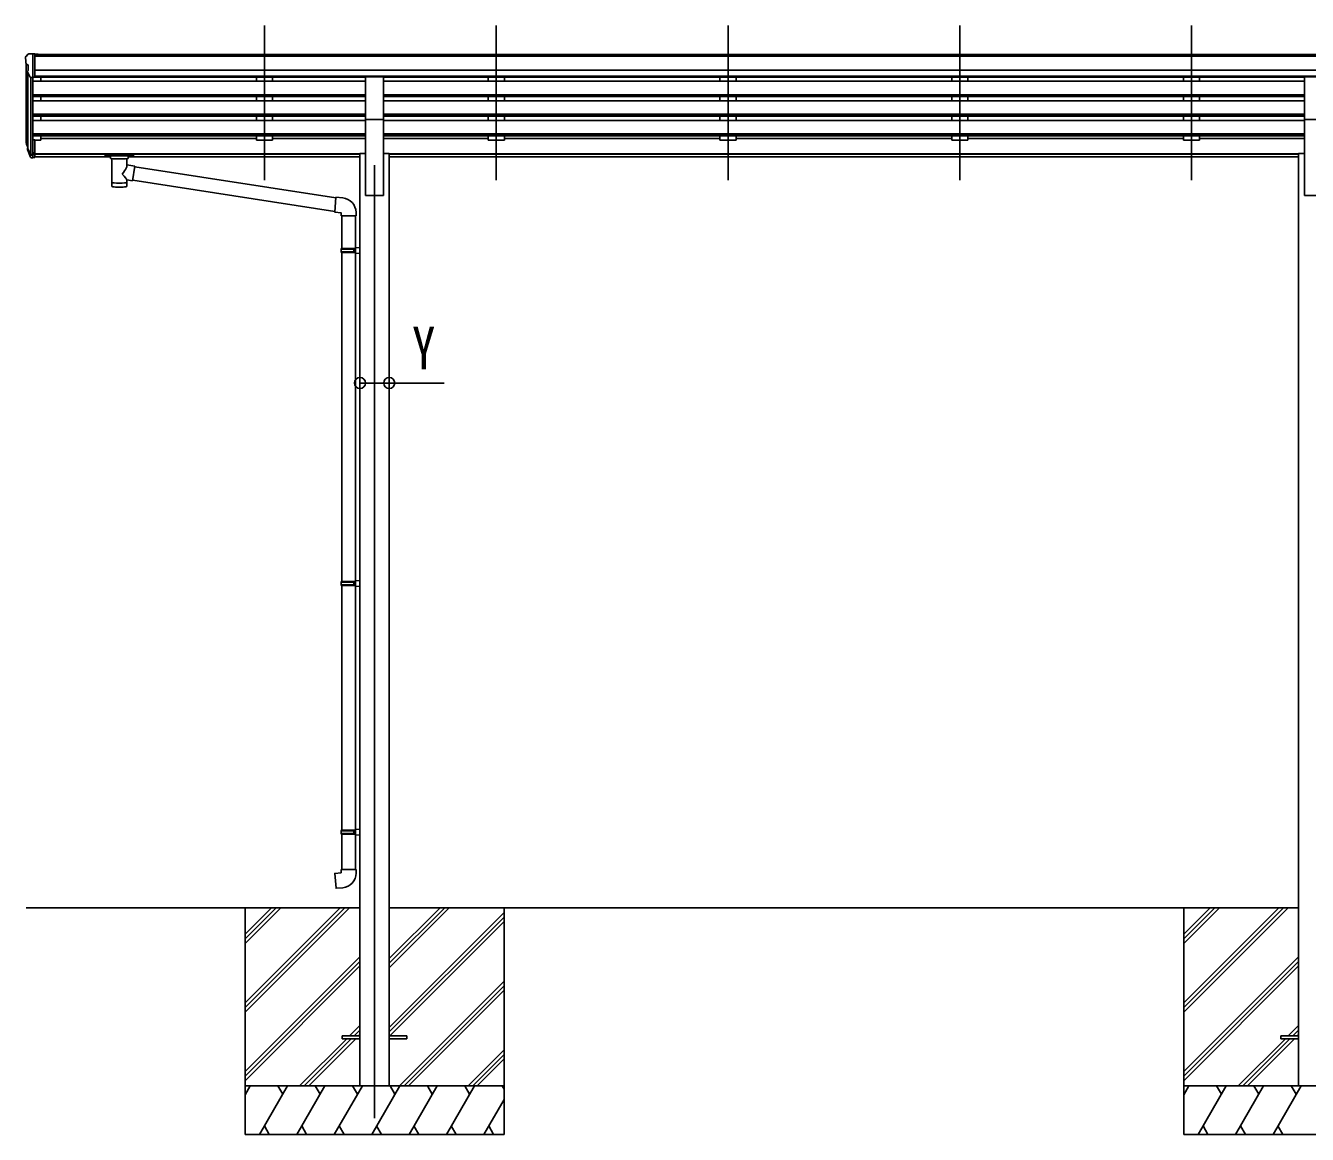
# Model space of a CAD drawing. Units: millimetres, scale not verified. Extents: x -16820 to 16820, y -11880 to 11880.
# Drawn here: x -10440 to -6480, y -8458 to -5034 of the extents above; entities that cross this region are included whole.
import ezdxf
from ezdxf.enums import TextEntityAlignment as Align

# ---------------------------------------------------------------- set-up
doc = ezdxf.new("R2010")
doc.units = ezdxf.units.MM
doc.header["$LTSCALE"] = 60
for name, color, linetype in [('0-3_YKK_12', 2, 'Continuous'), ('0-4_YKK_13', 4, 'Continuous'), ('0-5_YKK_A1', 4, 'Continuous'), ('0-6_YKK_D', 6, 'Continuous')]:
    doc.layers.add(name, color=color, linetype=linetype)
doc.styles.add('ＭＳ ゴシック', font='')
doc.styles.get('ＭＳ ゴシック').set_extended_font_data('MS Gothic')

msp = doc.modelspace()

# ---------------------------------------------------------------- linework, layer by layer
at = {"layer": '0-3_YKK_12'}
for p, q in [((-9702.17, -5033.98), (-9702.17, -5511.5)), ((-8986.17, -5033.98), (-8986.17, -5511.5)), ((-8270.17, -5033.98), (-8270.17, -5511.5)), ((-7554.17, -5033.98), (-7554.17, -5511.5)), ((-6838.17, -5033.98), (-6838.17, -5511.5)), ((-9362.17, -5464.82), (-9362.17, -8408.39))]:
    msp.add_line(p, q, dxfattribs=at)
at = {"layer": '0-4_YKK_13'}
for p, q in [((-10440.17, -5130.88), (-10440.17, -5131.51)), ((-10433.26, -5122.07), (-10437.33, -5127.88)), ((-10430.17, -5121.51), (-10432.51, -5121.65)), ((-10430.17, -5121.51), (-10411.67, -5121.51)), ((-10418.17, -5194.49), (-10418.17, -5121.51)), ((-10411.67, -5121.51), (-10401.67, -5121.6)), ((-10411.67, -5193.49), (-10411.67, -5121.51)), ((-10401.67, -5123.11), (-10401.67, -5121.6)), ((-10437.64, -5152.69), (-10432.32, -5155.76)), ((-10425.8, -5192.68), (-10434.8, -5177.09)), ((-10432.17, -5156.02), (-10432.17, -5172.3)), ((-10418.17, -5194.49), (-10423.38, -5194.17)), ((-10411.67, -5193.49), (-10418.17, -5193.49)), ((-9389.67, -5323.94), (-9389.67, -5192.14)), ((-9389.67, -5192.14), (-9334.67, -5192.14)), ((-9334.67, -5323.94), (-9334.67, -5192.14)), ((-6489.67, -5323.94), (-6489.67, -5192.14)), ((-6489.67, -5192.14), (-6434.67, -5192.14)), ((-9389.67, -5323.94), (-9334.67, -5323.94)), ((-6489.67, -5323.94), (-6434.67, -5323.94)), ((-10437.08, -5401.3), (-10433.2, -5409.25)), ((-10436.47, -5399.92), (-10433.2, -5406.99)), ((-10434.76, -5412.58), (-10434.43, -5416.98)), ((-10434.43, -5416.98), (-10425.62, -5440.53)), ((-10433.81, -5416.42), (-10425.62, -5432.6)), ((-10424.61, -5431.47), (-10432.36, -5416.06)), ((-10418.17, -5387.11), (-10418.17, -5441.89)), ((-10411.67, -5387.11), (-10418.17, -5387.11)), ((-10411.67, -5387.11), (-10411.67, -5441.14)), ((-10418.17, -5432.14), (-10423.31, -5432.14)), ((-10418.17, -5433.95), (-10423.02, -5433.95)), ((-10418.17, -5441.89), (-10423.02, -5441.89)), ((-10411.67, -5427.24), (-10418.17, -5427.24)), ((-10411.67, -5432.12), (-10418.17, -5432.12)), ((-10411.67, -5441.14), (-10418.17, -5441.14)), ((-10194.17, -5431.99), (-10194.17, -5437.75)), ((-10194.17, -5432.18), (-10194.17, -5433.72)), ((-10192.17, -5431.33), (-10109.17, -5431.33)), ((-10192.17, -5433.5), (-10109.17, -5433.5)), ((-10192.17, -5438.41), (-10177.67, -5438.41)), ((-10177.67, -5444.06), (-10177.67, -5437.51)), ((-10173.57, -5444.98), (-10173.59, -5530.42)), ((-10102.56, -5467.63), (-10127.78, -5463.71)), ((-10127.77, -5463.72), (-10127.77, -5444.98)), ((-10123.67, -5444.06), (-10123.67, -5437.51)), ((-10123.67, -5438.41), (-10109.17, -5438.41)), ((-10107.17, -5431.99), (-10107.17, -5437.75)), ((-10102.56, -5467.63), (-10109.58, -5512.88)), ((-9481.56, -5566.03), (-10102.87, -5469.64)), ((-10127.76, -5530.42), (-10127.78, -5509.75)), ((-10127.78, -5510.06), (-10109.58, -5512.88)), ((-9485.23, -5607.96), (-10109.31, -5511.14)), ((-9460.56, -5565.99), (-9481.4, -5564.16)), ((-9465.48, -5621.73), (-9419.48, -5621.73)), ((-9463.37, -5621.73), (-9463.37, -5722.46)), ((-9421.37, -5621.73), (-9421.37, -5719.9)), ((-9419.48, -5621.73), (-9419.48, -5610.82)), ((-9465.37, -5724.46), (-9464.37, -5722.46)), ((-9465.37, -5724.46), (-9421.37, -5724.46)), ((-9465.37, -5724.46), (-9465.37, -5732.46)), ((-9465.37, -5732.46), (-9421.37, -5732.46)), ((-9465.37, -5732.46), (-9464.37, -5734.46)), ((-9464.37, -5722.46), (-9421.37, -5722.46)), ((-9464.37, -5734.46), (-9421.37, -5734.46)), ((-9463.37, -5734.46), (-9463.37, -6751.14)), ((-9425.85, -5724.46), (-9426.28, -5722.46)), ((-9423.37, -5719.96), (-9407.37, -5719.49)), ((-9423.37, -5721.96), (-9423.37, -5719.96)), ((-9423.37, -5721.96), (-9421.37, -5721.96)), ((-9423.37, -5736.96), (-9423.37, -5734.96)), ((-9423.37, -5736.96), (-9407.37, -5737.43)), ((-9421.37, -5737.01), (-9421.37, -6748.59)), ((-9407.37, -5719.49), (-9407.37, -5737.43)), ((-9465.37, -6753.14), (-9464.37, -6751.14)), ((-9465.37, -6753.14), (-9421.37, -6753.14)), ((-9465.37, -6753.14), (-9465.37, -6761.14)), ((-9465.37, -6761.14), (-9421.37, -6761.14)), ((-9465.37, -6761.14), (-9464.37, -6763.14)), ((-9464.37, -6751.14), (-9421.37, -6751.14)), ((-9464.37, -6763.14), (-9421.37, -6763.14)), ((-9463.37, -6763.14), (-9463.37, -7518.83)), ((-9425.85, -6753.14), (-9426.28, -6751.14)), ((-9423.37, -6748.64), (-9407.37, -6748.17)), ((-9423.37, -6750.64), (-9423.37, -6748.64)), ((-9423.37, -6750.64), (-9421.37, -6750.64)), ((-9423.37, -6765.64), (-9423.37, -6763.64)), ((-9423.37, -6765.64), (-9407.37, -6766.11)), ((-9421.37, -6765.7), (-9421.37, -7516.27)), ((-9407.37, -6748.17), (-9407.37, -6766.11)), ((-9465.37, -7520.83), (-9464.37, -7518.83)), ((-9465.37, -7520.83), (-9421.37, -7520.83)), ((-9465.37, -7520.83), (-9465.37, -7528.83)), ((-9464.37, -7518.83), (-9421.37, -7518.83)), ((-9425.85, -7520.83), (-9426.28, -7518.83)), ((-9423.37, -7516.33), (-9407.37, -7515.86)), ((-9423.37, -7518.33), (-9423.37, -7516.33)), ((-9423.37, -7518.33), (-9421.37, -7518.33)), ((-9407.37, -7515.86), (-9407.37, -7533.8)), ((-9465.37, -7528.83), (-9421.37, -7528.83)), ((-9465.37, -7528.83), (-9464.37, -7530.83)), ((-9464.37, -7530.83), (-9421.37, -7530.83)), ((-9463.37, -7530.83), (-9463.37, -7640.83)), ((-9423.37, -7533.33), (-9423.37, -7531.33)), ((-9423.37, -7533.33), (-9407.37, -7533.8)), ((-9421.37, -7533.39), (-9421.37, -7640.83)), ((-9465.37, -7640.83), (-9419.37, -7640.83)), ((-9465.37, -7650.83), (-9465.37, -7640.83)), ((-9419.37, -7640.83), (-9419.37, -7651.75)), ((-9462.17, -8153.89), (-9462.17, -8162.89)), ((-9462.17, -8153.89), (-9407.37, -8153.89)), ((-9316.97, -8153.89), (-9262.17, -8153.89)), ((-9262.17, -8153.89), (-9262.17, -8162.89)), ((-6562.17, -8153.89), (-6562.17, -8162.89)), ((-6562.17, -8153.89), (-6507.37, -8153.89)), ((-9462.17, -8162.89), (-9407.37, -8162.89)), ((-9316.97, -8162.89), (-9262.17, -8162.89)), ((-6562.17, -8162.89), (-6507.37, -8162.89))]:
    msp.add_line(p, q, dxfattribs=at)
for points in [[(-10194.17, -5431.99), (-10194.13, -5431.79), (-10194.05, -5431.66), (-10193.95, -5431.56), (-10193.85, -5431.5), (-10193.73, -5431.46), (-10193.44, -5431.4), (-10192.95, -5431.35), (-10192.41, -5431.33), (-10192.17, -5431.33)], [(-10194.17, -5437.75), (-10194.13, -5437.94), (-10194.05, -5438.08), (-10193.95, -5438.17), (-10193.85, -5438.23), (-10193.73, -5438.28), (-10193.44, -5438.34), (-10192.95, -5438.39), (-10192.41, -5438.41), (-10192.17, -5438.41)], [(-10109.17, -5431.33), (-10108.82, -5431.33), (-10108.29, -5431.36), (-10107.84, -5431.41), (-10107.54, -5431.48), (-10107.37, -5431.58), (-10107.25, -5431.72), (-10107.18, -5431.9), (-10107.17, -5431.99)], [(-10109.17, -5438.41), (-10108.82, -5438.41), (-10108.29, -5438.38), (-10107.84, -5438.33), (-10107.54, -5438.25), (-10107.37, -5438.15), (-10107.25, -5438.02), (-10107.18, -5437.84), (-10107.17, -5437.75)], [(-9481.4, -5564.16), (-9485.41, -5609.99), (-9465.48, -5611.73), (-9465.48, -5621.73)], [(-9425.85, -5724.46), (-9425.85, -5732.46), (-9426.28, -5734.46)], [(-9423.37, -5734.96), (-9421.37, -5734.96), (-9421.37, -5721.96)], [(-9425.85, -6753.14), (-9425.85, -6761.14), (-9426.28, -6763.14)], [(-9423.37, -6763.64), (-9421.37, -6763.64), (-9421.37, -6750.64)], [(-9425.85, -7520.83), (-9425.85, -7528.83), (-9426.28, -7530.83)], [(-9423.37, -7531.33), (-9421.37, -7531.33), (-9421.37, -7518.33)], [(-9460.45, -7696.58), (-9481.29, -7698.4), (-9485.3, -7652.57), (-9465.37, -7650.83)]]:
    msp.add_lwpolyline(points, dxfattribs=at)
for centre, radius, start, end in [((-10437.17, -5130.88), 3, 93, 180), ((-10238.17, -5131.51), 202, 180, 184.94904), ((-10432.44, -5122.65), 1, 93.5, 145), ((-10433.27, -5148.32), 6.18, 185.7035, 224.99897), ((-10432.2, -5175.59), 3, 94.7167, 210), ((-10432.47, -5172.3), 0.3, 274.7167, 0), ((-10432.47, -5156.02), 0.3, 0, 60), ((-10423.2, -5191.18), 3, 210, 266.5), ((-10408.99, -5392.19), 29.53, 186.50806, 197.98144), ((-10407.59, -5390.43), 30.41, 187.1552, 198.19734), ((-9464.48, -5610.82), 45, 0, 85), ((-9464.37, -7651.75), 45, 275, 0)]:
    msp.add_arc(centre, radius, start, end, dxfattribs=at)
for centre, major_axis, ratio, start_param, end_param in [((-10349.52, -5392.62), (-89.06, 1.43), 0.57596, 6.1962358, 6.3678173), ((-10350.31, -5385.94), (87.93, 4.42), 0.541684, 3.0659337, 3.2228513), ((-10433.46, -5412.58), (1.3, 0), 0.90356, 1.3700892, 3.347195), ((-10347.54, -5396.39), (-89.07, 0), 0.90356, 0.2056023, 0.2515348), ((-10348.25, -5392.52), (-88.05, 0), 0.90356, 0.2662965, 0.3003836), ((-10423.02, -5431.24), (-3, 0), 0.90356, 0.5235988, 1.5707963), ((-10423.02, -5439.17), (3, 0), 0.90356, 3.6651914, 4.712389), ((-10423.31, -5430.79), (-1.5, 0), 0.90356, 0.5235988, 1.5707963), ((-10192.17, -5433.72), (2, 0), 0.109601, 1.5707963, 3.1415927), ((-10150.67, -5443.97), (27.06, 0), 0.069685, 3.1415927, 6.2831853), ((-10150.67, -5437.51), (27, 0), 0.070066, 6.2831853, 9.424778), ((-10150.68, -5490.26), (-22.81, -26.62), 0.234429, 1.6855472, 3.1268519), ((-10139.67, -5441.49), (16, 0), 0.361356, 6.2636979, 6.2831853), ((-10109.17, -5433.72), (2, 0), 0.109601, 0, 1.5707963), ((-10148.12, -5487.61), (20.32, -22.25), 0.045535, 0.0389954, 1.3075346), ((-10150.67, -5530.42), (22.92, 0), 0.101955, 3.1415499, 6.2833984), ((-10150.67, -5517.97), (22.91, 0), 0.122865, 3.1415927, 6.2831853)]:
    msp.add_ellipse(centre, major_axis=major_axis, ratio=ratio, start_param=start_param, end_param=end_param, dxfattribs=at)
at = {"layer": '0-5_YKK_A1'}
for p, q in [((-10411.67, -5123.11), (-5422.67, -5123.11)), ((-10411.67, -5128.33), (-5422.67, -5128.33)), ((-10438.17, -5152.08), (-10438.17, -5386.75)), ((-10433.2, -5179.85), (-10433.2, -5413.46)), ((-5412.67, -5171.86), (-10411.67, -5171.86)), ((-10424.17, -5194.02), (-10424.18, -5431.89)), ((-10418.17, -5194.49), (-10418.17, -5387.11)), ((-10418.17, -5205.47), (-9389.67, -5205.47)), ((-5412.67, -5189.71), (-10411.67, -5189.71)), ((-9389.67, -5192.96), (-10411.67, -5192.96)), ((-10393.17, -5192.96), (-10393.17, -5205.47)), ((-9727.17, -5192.96), (-9727.17, -5205.47)), ((-9677.17, -5192.96), (-9677.17, -5205.37)), ((-6489.67, -5192.96), (-9334.67, -5192.96)), ((-6489.67, -5205.47), (-9334.67, -5205.47)), ((-9011.17, -5192.96), (-9011.17, -5205.47)), ((-8961.17, -5192.96), (-8961.17, -5205.37)), ((-8295.17, -5192.96), (-8295.17, -5205.47)), ((-8245.17, -5192.96), (-8245.17, -5205.37)), ((-7579.17, -5192.96), (-7579.17, -5205.47)), ((-7529.17, -5192.96), (-7529.17, -5205.37)), ((-6863.17, -5192.96), (-6863.17, -5205.47)), ((-6813.17, -5192.96), (-6813.17, -5205.37)), ((-10418.17, -5247.35), (-9389.67, -5247.35)), ((-10418.17, -5248.84), (-9389.67, -5248.84)), ((-10418.17, -5253.16), (-9389.67, -5253.16)), ((-10418.17, -5266.02), (-9389.67, -5266.02)), ((-10393.17, -5253.16), (-10393.17, -5266.02)), ((-9727.17, -5253.16), (-9727.17, -5266.02)), ((-9677.17, -5253.16), (-9677.17, -5266.02)), ((-6489.67, -5247.35), (-9334.67, -5247.35)), ((-6489.67, -5248.84), (-9334.67, -5248.84)), ((-6489.67, -5253.16), (-9334.67, -5253.16)), ((-6489.67, -5266.02), (-9334.67, -5266.02)), ((-9011.17, -5253.16), (-9011.17, -5266.02)), ((-8961.17, -5253.16), (-8961.17, -5266.02)), ((-8295.17, -5253.16), (-8295.17, -5266.02)), ((-8245.17, -5253.16), (-8245.17, -5266.02)), ((-7579.17, -5253.16), (-7579.17, -5266.02)), ((-7529.17, -5253.16), (-7529.17, -5266.02)), ((-6863.17, -5253.16), (-6863.17, -5266.02)), ((-6813.17, -5253.16), (-6813.17, -5266.02)), ((-10418.17, -5307.89), (-9389.67, -5307.89)), ((-10418.17, -5309.39), (-9389.67, -5309.39)), ((-10418.17, -5313.71), (-9389.67, -5313.71)), ((-10418.17, -5326.56), (-9389.67, -5326.56)), ((-10393.17, -5313.71), (-10393.17, -5326.56)), ((-9727.17, -5313.71), (-9727.17, -5326.46)), ((-9677.17, -5313.71), (-9677.17, -5326.56)), ((-9389.67, -5323.94), (-9389.67, -5558.39)), ((-6489.67, -5307.89), (-9334.67, -5307.89)), ((-6489.67, -5309.39), (-9334.67, -5309.39)), ((-6489.67, -5313.71), (-9334.67, -5313.71)), ((-9334.67, -5323.94), (-9334.67, -5558.39)), ((-6489.67, -5326.56), (-9334.67, -5326.56)), ((-9011.17, -5313.71), (-9011.17, -5326.46)), ((-8961.17, -5313.71), (-8961.17, -5326.56)), ((-8295.17, -5313.71), (-8295.17, -5326.46)), ((-8245.17, -5313.71), (-8245.17, -5326.56)), ((-7579.17, -5313.71), (-7579.17, -5326.46)), ((-7529.17, -5313.71), (-7529.17, -5326.56)), ((-6863.17, -5313.71), (-6863.17, -5326.46)), ((-6813.17, -5313.71), (-6813.17, -5326.56)), ((-6489.67, -5323.94), (-6489.67, -5558.39)), ((-10418.17, -5368.44), (-9389.67, -5368.44)), ((-10418.17, -5369.94), (-9389.67, -5369.94)), ((-10418.17, -5374.26), (-9389.67, -5374.26)), ((-10393.17, -5374.26), (-10393.17, -5387.74)), ((-10393.17, -5382.8), (-9727.17, -5382.8)), ((-9727.17, -5374.26), (-9727.17, -5387.74)), ((-9677.17, -5374.26), (-9677.17, -5387.74)), ((-9677.17, -5382.8), (-9389.67, -5382.8)), ((-6489.67, -5368.44), (-9334.67, -5368.44)), ((-6489.67, -5369.94), (-9334.67, -5369.94)), ((-6489.67, -5374.26), (-9334.67, -5374.26)), ((-9011.17, -5382.8), (-9334.67, -5382.8)), ((-9011.17, -5374.26), (-9011.17, -5387.74)), ((-8961.17, -5374.26), (-8961.17, -5387.74)), ((-8295.17, -5382.8), (-8961.17, -5382.8)), ((-8295.17, -5374.26), (-8295.17, -5387.74)), ((-8245.17, -5374.26), (-8245.17, -5387.74)), ((-7579.17, -5382.8), (-8245.17, -5382.8)), ((-7579.17, -5374.26), (-7579.17, -5387.74)), ((-7529.17, -5374.26), (-7529.17, -5387.74)), ((-6863.17, -5382.8), (-7529.17, -5382.8)), ((-6863.17, -5374.26), (-6863.17, -5387.74)), ((-6813.17, -5374.26), (-6813.17, -5387.74)), ((-6489.67, -5382.8), (-6813.17, -5382.8)), ((-10393.17, -5387.74), (-10411.67, -5387.74)), ((-9677.17, -5387.74), (-9727.17, -5387.74)), ((-8961.17, -5387.74), (-9011.17, -5387.74)), ((-8245.17, -5387.74), (-8295.17, -5387.74)), ((-7529.17, -5387.74), (-7579.17, -5387.74)), ((-6813.17, -5387.74), (-6863.17, -5387.74)), ((-10411.67, -5429.82), (-9407.37, -5429.82)), ((-10411.67, -5431.21), (-9407.37, -5431.21)), ((-10177.67, -5438.9), (-10411.67, -5438.9)), ((-9407.37, -5438.9), (-10123.67, -5438.9)), ((-9407.37, -5429.39), (-9407.37, -8308.39)), ((-9407.37, -5429.39), (-9389.67, -5429.39)), ((-9316.97, -5429.39), (-9334.67, -5429.39)), ((-9316.97, -5429.39), (-9316.97, -8308.39)), ((-6507.37, -5429.82), (-9316.97, -5429.82)), ((-6507.37, -5431.21), (-9316.97, -5431.21)), ((-6507.37, -5438.9), (-9316.97, -5438.9)), ((-6507.37, -5429.39), (-6507.37, -8308.39)), ((-6507.37, -5429.39), (-6489.67, -5429.39)), ((-9389.67, -5558.39), (-9334.67, -5558.39)), ((-6489.67, -5558.39), (-6434.67, -5558.39)), ((-10438.17, -7758.39), (-9407.37, -7758.39)), ((-9762.17, -7758.39), (-9762.17, -8458.39)), ((-9762.17, -8052.57), (-9467.99, -7758.39)), ((-9762.17, -8066.71), (-9453.85, -7758.39)), ((-9762.17, -8080.85), (-9439.71, -7758.39)), ((-9762.17, -7868.72), (-9651.84, -7758.39)), ((-9762.17, -7854.58), (-9665.98, -7758.39)), ((-9762.17, -7840.43), (-9680.13, -7758.39)), ((-9316.97, -7758.39), (-6507.37, -7758.39)), ((-9316.97, -7944.02), (-9131.34, -7758.39)), ((-9316.97, -7929.88), (-9145.48, -7758.39)), ((-9316.97, -7915.73), (-9159.63, -7758.39)), ((-8962.17, -7758.39), (-8962.17, -8458.39)), ((-6862.17, -7758.39), (-6862.17, -8458.39)), ((-6862.17, -8052.57), (-6567.99, -7758.39)), ((-6862.17, -8066.71), (-6553.85, -7758.39)), ((-6862.17, -8080.85), (-6539.71, -7758.39)), ((-6862.17, -7868.72), (-6751.84, -7758.39)), ((-6862.17, -7854.58), (-6765.98, -7758.39)), ((-6862.17, -7840.43), (-6780.13, -7758.39)), ((-9316.97, -8127.86), (-8962.17, -7773.07)), ((-9316.97, -8142.01), (-8962.17, -7787.21)), ((-9314.71, -8153.89), (-8962.17, -7801.35)), ((-9762.17, -8264.7), (-9407.37, -7909.9)), ((-6862.17, -8264.7), (-6507.37, -7909.9)), ((-9762.17, -8278.84), (-9407.37, -7924.04)), ((-9762.17, -8292.98), (-9407.37, -7938.18)), ((-6862.17, -8278.84), (-6507.37, -7924.04)), ((-6862.17, -8292.98), (-6507.37, -7938.18)), ((-9285.36, -8308.39), (-8962.17, -7985.2)), ((-9271.22, -8308.39), (-8962.17, -7999.34)), ((-9257.08, -8308.39), (-8962.17, -8013.48)), ((-9439.23, -8153.89), (-9407.37, -8122.03)), ((-9425.09, -8153.89), (-9407.37, -8136.17)), ((-9410.95, -8153.89), (-9407.37, -8150.31)), ((-6539.23, -8153.89), (-6507.37, -8122.03)), ((-6525.09, -8153.89), (-6507.37, -8136.17)), ((-6510.95, -8153.89), (-6507.37, -8150.31)), ((-9593.73, -8308.39), (-9448.23, -8162.89)), ((-9579.59, -8308.39), (-9434.09, -8162.89)), ((-9565.45, -8308.39), (-9419.95, -8162.89)), ((-6693.73, -8308.39), (-6548.23, -8162.89)), ((-6679.59, -8308.39), (-6534.09, -8162.89)), ((-6665.45, -8308.39), (-6519.95, -8162.89)), ((-9073.23, -8308.39), (-8962.17, -8197.33)), ((-9059.09, -8308.39), (-8962.17, -8211.47)), ((-9044.95, -8308.39), (-8962.17, -8225.61)), ((-8962.17, -8308.39), (-9762.17, -8308.39)), ((-9762.17, -8335.89), (-9746.29, -8308.39)), ((-9717.43, -8458.39), (-9630.82, -8308.39)), ((-9645.82, -8334.37), (-9660.82, -8308.39)), ((-9601.96, -8458.39), (-9515.35, -8308.39)), ((-9530.36, -8334.37), (-9545.36, -8308.39)), ((-9486.49, -8458.39), (-9399.88, -8308.39)), ((-9414.88, -8334.37), (-9429.89, -8308.39)), ((-9371.02, -8458.39), (-9284.41, -8308.39)), ((-9299.41, -8334.37), (-9314.42, -8308.39)), ((-9255.55, -8458.39), (-9168.94, -8308.39)), ((-9183.94, -8334.37), (-9198.94, -8308.39)), ((-9140.08, -8458.39), (-9053.47, -8308.39)), ((-9083.47, -8308.39), (-9068.47, -8334.37)), ((-8968, -8308.39), (-8962.17, -8318.49)), ((-6062.17, -8308.39), (-6862.17, -8308.39)), ((-6862.17, -8335.89), (-6846.29, -8308.39)), ((-6817.43, -8458.39), (-6730.82, -8308.39)), ((-6745.82, -8334.37), (-6760.82, -8308.39)), ((-6701.96, -8458.39), (-6615.35, -8308.39)), ((-6630.36, -8334.37), (-6645.36, -8308.39)), ((-6586.49, -8458.39), (-6499.88, -8308.39)), ((-6514.88, -8334.37), (-6529.89, -8308.39)), ((-9024.61, -8458.39), (-8962.17, -8350.25)), ((-9702.43, -8432.41), (-9687.43, -8458.39)), ((-9586.96, -8432.41), (-9571.96, -8458.39)), ((-9471.49, -8432.41), (-9456.49, -8458.39)), ((-9356.02, -8432.41), (-9341.02, -8458.39)), ((-9240.55, -8432.41), (-9225.55, -8458.39)), ((-9125.08, -8432.41), (-9110.08, -8458.39)), ((-9009.61, -8432.41), (-8994.61, -8458.39)), ((-6802.43, -8432.41), (-6787.43, -8458.39)), ((-6686.96, -8432.41), (-6671.96, -8458.39)), ((-6571.49, -8432.41), (-6556.49, -8458.39)), ((-9762.17, -8458.39), (-8962.17, -8458.39)), ((-6862.17, -8458.39), (-6062.17, -8458.39))]:
    msp.add_line(p, q, dxfattribs=at)
at = {"layer": '0-6_YKK_D'}
for p, q in [((-9407.37, -6145.44), (-9407.37, -6136.94)), ((-9316.97, -6176.29), (-9316.97, -6136.94))]:
    msp.add_line(p, q, dxfattribs=at)
msp.add_lwpolyline([(-9407.37, -6137.94), (-9316.97, -6137.94), (-9147.64, -6137.94)], dxfattribs=at)
for centre in [(-9407.37, -6137.94), (-9316.97, -6137.94)]:
    msp.add_circle(centre, 17, dxfattribs=at)

# ---------------------------------------------------------------- texts
at = {"layer": '0-6_YKK_D', "style": 'ＭＳ ゴシック', "width": 0.8}
msp.add_text('Y', height=132, dxfattribs=at).set_placement((-9246.31, -6135.27), align=Align.BOTTOM_LEFT)

doc.saveas('drawing.dxf')
